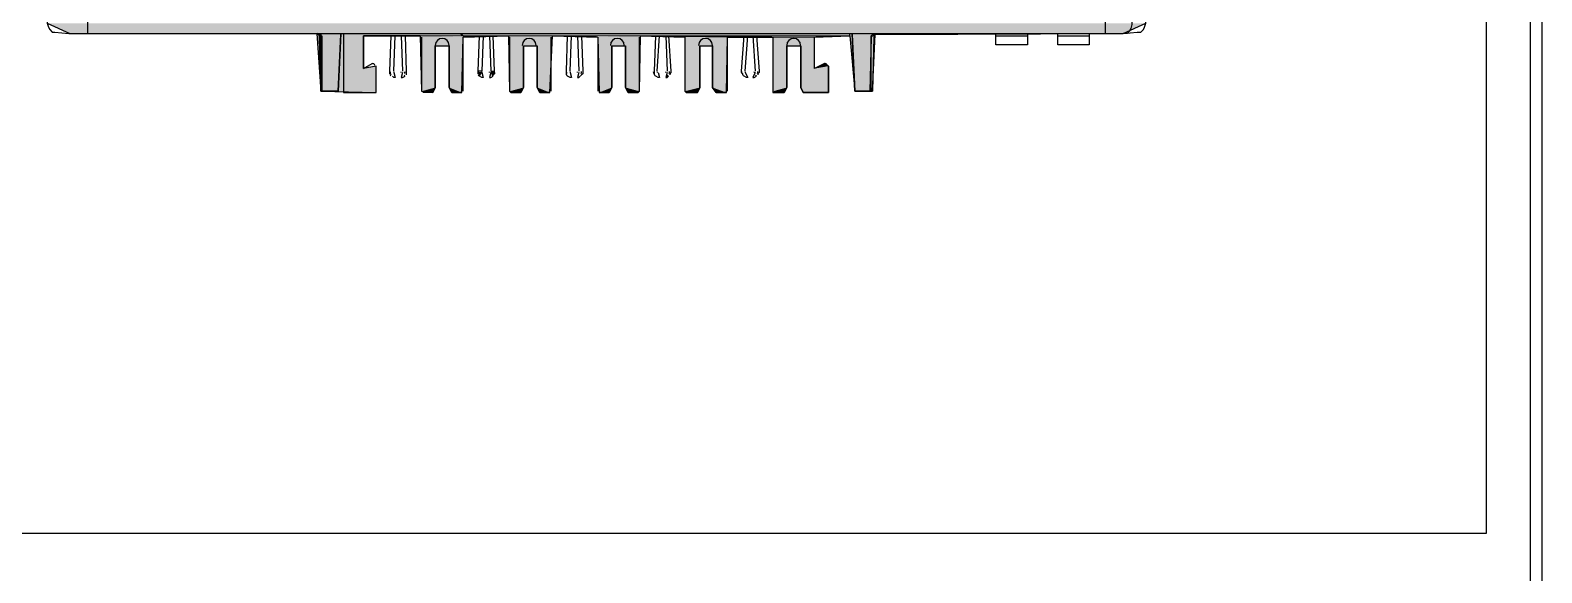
# Model space of a CAD drawing. Extents: x 9438 to 11125, y 1800 to 2873.
# Drawn here: x 10922.1 to 11125.3, y 2457.5 to 2530.4 of the extents above; entities that cross this region are included whole.
import ezdxf

# ---------------------------------------------------------------- set-up
doc = ezdxf.new("R2010")
doc.units = 0
doc.header["$LTSCALE"] = 10
doc.header["$MEASUREMENT"] = 0
doc.layers.add('G02-1-PRDXXXX-E-MRIO-01-P01-01$0$ANNOTATION', color=7, linetype='Continuous')
doc.layers.add('G02-1-PRDXXXX-E-MRIO-01-P01-01$0$TITLE', color=7, linetype='Continuous')
doc.layers.add('G02-1-PRDXXXX-E-MRIO-01-P01-01$0$View', color=251, linetype='Continuous', plot=False)

# ---------------------------------------------------------------- blocks, each defined once
blk = doc.blocks.new('G02-1-PRDXXXX-E-MRIO-01-P01-01$0$DV-54809-ZX-370-003')
at = {"layer": 'G02-1-PRDXXXX-E-MRIO-01-P01-01$0$ANNOTATION', "lineweight": 25}
for points in [[(1432.98, 1043.28), (1680.05, 1043.28), (1680.05, 662.77), (1432.98, 662.77)], [(1523.24, 730), (1523.24, 729.83), (1523.41, 729.83), (1523.41, 729.66), (1523.58, 729.66), (1523.58, 729.49), (1523.58, 722.21), (1523.41, 729.49), (1523.41, 729.66)], [(1526.12, 730), (1525.78, 722.21), (1526.12, 729.83)], [(1595.21, 722.21), (1594.87, 730), (1594.87, 729.83)], [(1597.75, 730), (1597.58, 729.66), (1597.41, 729.49), (1597.41, 729.66), (1597.58, 729.83)], [(1546.61, 724.24), (1546.44, 724.58), (1546.27, 724.75), (1546.1, 724.07), (1546.27, 724.07)]]:
    blk.add_lwpolyline(points, close=True, dxfattribs=at)
for points in [[(1486.66, 731.35), (1489.71, 730), (1522.9, 730), (1523.41, 722.21), (1530.86, 722.04), (1530.86, 725.59), (1529.16, 725.26), (1529.16, 729.66), (1536.79, 729.66), (1536.95, 722.21), (1538.48, 722.04), (1538.82, 722.72), (1538.82, 728.3), (1540.68, 728.3), (1540.68, 722.72), (1541.02, 722.04), (1542.37, 722.04), (1542.54, 729.49), (1548.64, 729.66), (1548.81, 722.21), (1548.98, 722.04), (1550.33, 722.04), (1550.67, 722.72), (1550.67, 728.3), (1552.53, 728.3), (1552.53, 722.72), (1552.87, 722.04), (1554.23, 722.04), (1554.57, 729.66), (1560.66, 729.49), (1560.83, 722.04), (1562.19, 722.04), (1562.53, 722.72), (1562.53, 728.3), (1564.39, 728.3), (1564.39, 722.72), (1564.73, 722.04), (1566.08, 722.04), (1566.25, 722.21), (1566.42, 729.66), (1572.35, 729.49), (1572.35, 722.21), (1572.52, 722.04), (1574.04, 722.04), (1574.38, 722.72), (1574.38, 728.3), (1576.07, 728.3), (1576.07, 722.72), (1576.58, 722.04), (1577.94, 722.04), (1578.1, 729.49), (1584.2, 729.49), (1584.2, 722.21), (1584.2, 722.04), (1585.73, 722.04), (1586.06, 722.72), (1586.06, 728.3), (1587.93, 728.3), (1587.93, 722.72), (1588.27, 722.04), (1591.65, 722.04), (1591.65, 725.59), (1591.14, 725.93), (1589.79, 725.26), (1589.79, 729.49), (1594.53, 729.66), (1595.21, 722.21), (1597.58, 722.21), (1597.92, 729.83), (1631.28, 730), (1634.33, 731.35)], [(1486.66, 949.97), (1486.66, 731.35), (1486.83, 730.84), (1487, 730.5), (1487.34, 730.17), (1487.68, 730.17), (1489.54, 730), (1489.71, 730), (1631.28, 730), (1633.14, 730.17), (1633.65, 730.17), (1633.99, 730.5), (1634.16, 730.84), (1634.33, 731.35), (1634.33, 949.97)], [(1628.91, 730), (1628.91, 951.33)], [(1631.28, 951.33), (1631.79, 951.33), (1632.13, 950.99), (1632.29, 950.65), (1632.46, 950.14), (1632.46, 731.18), (1632.29, 730.67), (1632.13, 730.34), (1631.79, 730), (1631.28, 730)], [(1492.08, 747.61), (1492.08, 730)], [(1487.68, 730.17), (1487.68, 730.17)], [(1525.78, 722.21), (1523.41, 722.21), (1523.24, 729.49), (1523.24, 729.66), (1523.07, 729.83), (1522.9, 730)], [(1526.12, 729.83), (1526.12, 730)], [(1526.46, 730), (1526.46, 722.04), (1530.86, 722.04), (1530.86, 725.59)], [(1536.79, 729.66), (1529.16, 729.66), (1529.16, 725.26), (1530.35, 725.93)], [(1532.89, 724.41), (1532.72, 724.58), (1532.72, 724.75), (1532.72, 724.92), (1532.89, 729.66)], [(1533.23, 724.92), (1533.4, 729.66)], [(1534.24, 729.66), (1534.41, 724.92)], [(1534.75, 729.66), (1534.92, 724.92), (1534.92, 724.75), (1534.92, 724.58), (1534.92, 724.41)], [(1536.79, 729.49), (1536.79, 729.49)], [(1536.95, 729.49), (1536.95, 722.21)], [(1542.2, 730), (1542.54, 729.66), (1548.81, 729.66)], [(1542.54, 722.21), (1542.54, 729.49)], [(1542.71, 729.49), (1542.71, 729.49)], [(1546.1, 729.66), (1546.27, 724.92), (1546.78, 724.92), (1546.61, 729.66)], [(1548.64, 729.49), (1548.64, 729.49)], [(1548.81, 729.49), (1548.81, 722.21)], [(1554.4, 722.21), (1554.4, 729.49)], [(1554.57, 729.66), (1560.49, 729.66)], [(1554.57, 729.49), (1554.57, 729.49)], [(1556.43, 724.41), (1556.43, 724.58), (1556.43, 724.75), (1556.43, 724.92), (1556.6, 729.66)], [(1556.94, 724.92), (1557.11, 729.66)], [(1557.95, 729.66), (1558.12, 724.92)], [(1558.46, 729.66), (1558.63, 724.92), (1558.63, 724.75), (1558.63, 724.58), (1558.46, 724.41)], [(1560.49, 729.49), (1560.49, 729.49)], [(1560.66, 729.49), (1560.66, 722.21)], [(1566.25, 722.21), (1566.25, 729.49)], [(1566.42, 729.66), (1572.35, 729.66)], [(1566.42, 729.49), (1566.42, 729.49)], [(1568.28, 724.41), (1568.28, 724.58), (1568.28, 724.75), (1568.28, 724.92), (1568.45, 729.66)], [(1568.62, 724.92), (1568.96, 729.66)], [(1569.81, 729.66), (1569.98, 724.92)], [(1570.15, 729.66), (1570.48, 724.92), (1570.48, 724.75), (1570.32, 724.58), (1570.32, 724.41)], [(1572.35, 729.49), (1572.35, 722.21)], [(1572.35, 729.49), (1572.35, 729.49)], [(1578.1, 722.21), (1578.1, 729.49)], [(1578.27, 729.66), (1584.03, 729.66)], [(1578.27, 729.49), (1578.27, 729.49)], [(1580.14, 724.41), (1580.14, 724.58), (1579.97, 724.75), (1579.97, 724.92), (1580.31, 729.66)], [(1580.48, 724.92), (1580.81, 729.66)], [(1581.49, 729.66), (1581.83, 724.92)], [(1582, 729.66), (1582.34, 724.92), (1582.34, 724.75), (1582.17, 724.58), (1582.17, 724.41)], [(1584.03, 729.49), (1584.03, 729.49)], [(1584.2, 729.49), (1584.2, 722.21)], [(1591.14, 725.93), (1589.79, 725.26), (1589.79, 729.49)], [(1589.96, 729.66), (1594.53, 729.66), (1594.53, 730)], [(1589.96, 729.49), (1589.96, 729.49)], [(1594.87, 730), (1594.87, 730)], [(1594.87, 729.83), (1594.87, 730)], [(1597.92, 730), (1597.92, 729.83), (1597.75, 729.83), (1597.75, 729.49), (1597.58, 722.21), (1597.41, 722.21), (1597.41, 729.49), (1597.24, 722.21), (1595.21, 722.21)], [(1597.41, 729.49), (1597.41, 729.49)], [(1618.41, 730), (1618.41, 728.47), (1614.18, 728.47), (1614.18, 730)], [(1614.18, 729.66), (1618.41, 729.66)], [(1626.71, 730), (1626.71, 728.47), (1622.47, 728.47), (1622.47, 730)], [(1622.47, 729.66), (1626.71, 729.66)], [(1538.82, 728.3), (1538.82, 722.72), (1538.48, 722.04), (1537.12, 722.04)], [(1542.37, 722.04), (1541.02, 722.04), (1540.68, 722.72), (1540.68, 728.3)], [(1550.67, 728.3), (1550.67, 722.72), (1550.33, 722.04), (1548.98, 722.04)], [(1554.23, 722.04), (1552.87, 722.04), (1552.53, 722.72), (1552.53, 728.3)], [(1562.53, 728.3), (1562.53, 722.72), (1562.19, 722.04), (1560.83, 722.04)], [(1566.08, 722.04), (1564.73, 722.04), (1564.39, 722.72), (1564.39, 728.3)], [(1574.38, 728.3), (1574.38, 722.72), (1574.04, 722.04), (1572.52, 722.04)], [(1577.94, 722.04), (1576.58, 722.04), (1576.07, 722.72), (1576.07, 728.3)], [(1586.06, 728.3), (1586.06, 722.72), (1585.73, 722.04), (1584.37, 722.04)], [(1591.65, 725.59), (1591.65, 722.04), (1588.27, 722.04), (1587.93, 722.72), (1587.93, 728.3)], [(1533.23, 724.75), (1533.4, 724.07), (1533.23, 724.07), (1533.06, 724.24)], [(1534.41, 724.75), (1534.24, 724.07), (1534.41, 724.07), (1534.75, 724.24)], [(1544.74, 724.41), (1544.57, 724.58), (1544.57, 724.75)], [(1546.78, 724.75), (1546.78, 724.58), (1546.44, 724.58), (1546.27, 724.75), (1546.78, 724.75), (1546.78, 724.92)], [(1546.78, 724.58), (1546.61, 724.41)], [(1556.94, 724.75), (1557.11, 724.07), (1556.94, 724.07), (1556.6, 724.24)], [(1558.12, 724.75), (1557.95, 724.07), (1558.12, 724.07), (1558.29, 724.24)], [(1568.79, 724.75), (1568.96, 724.07), (1568.79, 724.07), (1568.45, 724.24)], [(1569.98, 724.75), (1569.81, 724.07), (1569.98, 724.07), (1570.15, 724.24)], [(1580.48, 724.75), (1580.81, 724.07), (1580.65, 724.07), (1580.31, 724.24)], [(1581.83, 724.75), (1581.49, 724.07), (1581.66, 724.07), (1582, 724.24)], [(1523.58, 722.38), (1523.58, 722.38)], [(1537.12, 722.21), (1537.12, 722.21)], [(1542.37, 722.21), (1542.37, 722.21)], [(1548.98, 722.21), (1548.98, 722.21)], [(1554.23, 722.21), (1554.23, 722.21)], [(1560.83, 722.21), (1560.83, 722.21)], [(1566.08, 722.21), (1566.08, 722.21)], [(1572.52, 722.21), (1572.52, 722.21)], [(1577.94, 722.21), (1577.94, 722.21)], [(1584.37, 722.21), (1584.37, 722.21)], [(1597.24, 722.38), (1597.24, 722.38)]]:
    blk.add_lwpolyline(points, dxfattribs=at)
at = {"layer": 'G02-1-PRDXXXX-E-MRIO-01-P01-01$0$ANNOTATION', "color": 7, "lineweight": 0, "true_color": 0xffffff}
for points in [[(1631.28, 730), (1522.9, 730)], [(1529.16, 729.66), (1594.53, 729.66), (1536.79, 729.66), (1554.57, 729.66)], [(1548.64, 729.66), (1536.79, 729.66)], [(1550.33, 722.04), (1548.81, 722.21)], [(1566.08, 722.21), (1564.73, 722.04)], [(1574.04, 722.04), (1572.52, 722.21)], [(1585.73, 722.04), (1584.2, 722.21)]]:
    blk.add_lwpolyline(points, dxfattribs=at)
at = {"layer": 'G02-1-PRDXXXX-E-MRIO-01-P01-01$0$ANNOTATION', "lineweight": 25}
blk.add_lwpolyline([(1545.25, 729.66), (1545.08, 724.92), (1544.57, 724.92), (1544.57, 724.75), (1545.08, 724.75), (1545.25, 724.07), (1545.08, 724.07), (1544.74, 724.24), (1544.91, 724.58), (1545.08, 724.75), (1544.91, 724.58), (1544.62, 724.6, -0.078738), (1544.57, 724.92), (1544.74, 729.66)], format="xyb", dxfattribs=at)
at = {"layer": 'G02-1-PRDXXXX-E-MRIO-01-P01-01$0$ANNOTATION', "color": 7, "lineweight": 0, "true_color": 0xffffff}
for points in [[(1566.42, 729.66), (1554.57, 729.66), (1594.53, 729.66)], [(1578.1, 729.49), (1566.42, 729.66), (1589.79, 729.49)]]:
    blk.add_lwpolyline(points, close=True, dxfattribs=at)
at = {"layer": 'G02-1-PRDXXXX-E-MRIO-01-P01-01$0$ANNOTATION', "lineweight": 0}
blk.add_lwpolyline([(1560.32, 730), (1560.32, 730)], dxfattribs=at)
at = {"layer": 'G02-1-PRDXXXX-E-MRIO-01-P01-01$0$ANNOTATION', "lineweight": 25}
for centre, radius, start, end in [((1539.75, 728.38), 0.935, 0.2219, 179.7799), ((1551.43, 728.38), 0.935, 0.2219, 179.7799), ((1563.28, 728.38), 0.935, 0.2219, 179.7799), ((1575.14, 728.38), 0.935, 0.2219, 179.7799), ((1586.99, 728.38), 0.935, 0.2219, 179.7799), ((1533.58, 724.87), 0.863, 180.0111, 198.0193), ((1533.89, 724.87), 0.863, 341.9528, 359.9591), ((1545.74, 724.87), 0.863, 341.9528, 359.9591), ((1557.29, 724.87), 0.863, 180.0111, 198.0193), ((1557.6, 724.87), 0.863, 341.9528, 359.9591), ((1568.98, 724.87), 0.867, 180.0542, 197.9762), ((1569.45, 724.87), 0.863, 341.9528, 359.9591), ((1580.83, 724.87), 0.867, 180.0542, 197.9762), ((1581.31, 724.87), 0.863, 341.9528, 359.9591)]:
    blk.add_arc(centre, radius, start, end, dxfattribs=at)
for points in [[(1530.56, 725.9), (1530.48, 725.94), (1530.39, 725.94), (1530.31, 725.9)], [(1530.69, 725.68), (1530.69, 725.77), (1530.65, 725.85), (1530.56, 725.9)], [(1591.36, 725.9), (1591.27, 725.94), (1591.19, 725.94), (1591.1, 725.9)], [(1591.48, 725.68), (1591.48, 725.77), (1591.44, 725.85), (1591.36, 725.9)], [(1532.73, 724.42), (1532.75, 724.35), (1532.81, 724.3), (1532.86, 724.27)], [(1533.23, 724.84), (1533.23, 724.81), (1533.23, 724.78), (1533.24, 724.75)], [(1534.23, 724.75), (1534.24, 724.78), (1534.24, 724.81), (1534.24, 724.84)], [(1534.61, 724.27), (1534.67, 724.3), (1534.72, 724.35), (1534.74, 724.42)], [(1544.59, 724.42), (1544.6, 724.35), (1544.66, 724.3), (1544.72, 724.27)], [(1545.08, 724.84), (1545.08, 724.81), (1545.08, 724.78), (1545.1, 724.75)], [(1546.08, 724.75), (1546.1, 724.78), (1546.1, 724.81), (1546.1, 724.84)], [(1546.47, 724.27), (1546.52, 724.3), (1546.58, 724.35), (1546.59, 724.42)], [(1556.44, 724.42), (1556.46, 724.35), (1556.51, 724.3), (1556.57, 724.27)], [(1556.94, 724.84), (1556.94, 724.81), (1556.94, 724.78), (1556.95, 724.75)], [(1557.94, 724.75), (1557.95, 724.78), (1557.95, 724.81), (1557.95, 724.84)], [(1558.32, 724.27), (1558.38, 724.3), (1558.43, 724.35), (1558.45, 724.42)], [(1568.3, 724.42), (1568.31, 724.35), (1568.37, 724.3), (1568.42, 724.27)], [(1568.62, 724.84), (1568.62, 724.81), (1568.62, 724.78), (1568.64, 724.75)], [(1569.79, 724.75), (1569.81, 724.78), (1569.81, 724.81), (1569.81, 724.84)], [(1570, 724.27), (1570.06, 724.3), (1570.12, 724.35), (1570.13, 724.42)], [(1580.15, 724.42), (1580.17, 724.35), (1580.22, 724.3), (1580.28, 724.27)], [(1580.48, 724.84), (1580.48, 724.81), (1580.48, 724.78), (1580.49, 724.75)], [(1581.65, 724.75), (1581.66, 724.78), (1581.66, 724.81), (1581.66, 724.84)], [(1581.86, 724.27), (1581.92, 724.3), (1581.97, 724.35), (1581.99, 724.42)]]:
    blk.add_open_spline(points, degree=3, dxfattribs=at)
at = {"layer": 'G02-1-PRDXXXX-E-MRIO-01-P01-01$0$ANNOTATION', "color": 7, "true_color": 0xffffff, "transparency": 33554559}
for points in [[(1489.71, 730), (1634.33, 731.35), (1486.66, 731.35)], [(1489.71, 730), (1522.9, 730), (1634.33, 731.35)], [(1522.9, 730), (1634.33, 731.35), (1631.28, 730)], [(1523.41, 722.21), (1522.9, 730), (1529.16, 729.66)], [(1522.9, 730), (1529.16, 729.66), (1597.92, 729.83)], [(1529.16, 729.66), (1523.41, 722.21), (1529.16, 725.26)], [(1529.16, 729.66), (1594.53, 729.66), (1597.92, 729.83)], [(1536.95, 722.21), (1538.82, 728.3), (1536.79, 729.66)], [(1538.82, 728.3), (1536.79, 729.66), (1540.68, 728.3)], [(1536.79, 729.66), (1540.68, 728.3), (1542.54, 729.49)], [(1542.54, 729.49), (1540.68, 728.3), (1542.37, 722.04)], [(1548.81, 722.21), (1550.67, 728.3), (1548.64, 729.66)], [(1550.67, 728.3), (1548.64, 729.66), (1554.57, 729.66)], [(1550.67, 728.3), (1552.53, 728.3), (1554.57, 729.66)], [(1552.53, 728.3), (1554.57, 729.66), (1554.23, 722.04)], [(1560.66, 729.49), (1564.39, 728.3), (1566.42, 729.66)], [(1560.83, 722.04), (1560.66, 729.49), (1562.53, 728.3)], [(1560.66, 729.49), (1562.53, 728.3), (1564.39, 728.3)], [(1564.39, 728.3), (1566.42, 729.66), (1566.25, 722.21)], [(1572.35, 722.21), (1572.35, 729.49), (1574.38, 728.3)], [(1572.35, 729.49), (1574.38, 728.3), (1576.07, 728.3)], [(1572.35, 729.49), (1576.07, 728.3), (1578.1, 729.49)], [(1576.07, 728.3), (1578.1, 729.49), (1577.94, 722.04)], [(1584.2, 722.21), (1584.2, 729.49), (1586.06, 728.3)], [(1584.2, 729.49), (1586.06, 728.3), (1587.93, 728.3)], [(1584.2, 729.49), (1587.93, 728.3), (1589.79, 729.49)], [(1587.93, 728.3), (1589.79, 729.49), (1589.79, 725.26)], [(1594.53, 729.66), (1597.92, 729.83), (1597.58, 722.21)], [(1594.53, 729.66), (1595.21, 722.21), (1597.58, 722.21)], [(1538.82, 728.3), (1536.95, 722.21), (1538.82, 722.72)], [(1540.68, 728.3), (1540.68, 722.72), (1542.37, 722.04)], [(1550.67, 728.3), (1548.81, 722.21), (1550.67, 722.72)], [(1552.53, 728.3), (1552.53, 722.72), (1554.23, 722.04)], [(1562.53, 728.3), (1560.83, 722.04), (1562.53, 722.72)], [(1564.39, 728.3), (1564.39, 722.72), (1566.25, 722.21)], [(1574.38, 728.3), (1572.35, 722.21), (1574.38, 722.72)], [(1576.07, 728.3), (1576.07, 722.72), (1577.94, 722.04)], [(1586.06, 728.3), (1584.2, 722.21), (1586.06, 722.72)], [(1587.93, 728.3), (1587.93, 722.72), (1589.79, 725.26)], [(1530.86, 725.59), (1529.16, 725.26), (1530.86, 722.04)], [(1591.14, 725.93), (1589.79, 725.26), (1591.65, 725.59)], [(1591.65, 725.59), (1589.79, 725.26), (1591.65, 722.04)], [(1529.16, 725.26), (1523.41, 722.21), (1530.86, 722.04)], [(1589.79, 725.26), (1587.93, 722.72), (1591.65, 722.04)], [(1538.82, 722.72), (1536.95, 722.21), (1538.48, 722.04)], [(1540.68, 722.72), (1541.02, 722.04), (1542.37, 722.04)], [(1550.67, 722.72), (1548.81, 722.21), (1550.33, 722.04)], [(1552.53, 722.72), (1552.87, 722.04), (1554.23, 722.04)], [(1562.53, 722.72), (1560.83, 722.04), (1562.19, 722.04)], [(1564.39, 722.72), (1564.73, 722.04), (1566.25, 722.21)], [(1574.38, 722.72), (1572.35, 722.21), (1574.04, 722.04)], [(1576.07, 722.72), (1576.58, 722.04), (1577.94, 722.04)], [(1586.06, 722.72), (1584.2, 722.21), (1585.73, 722.04)], [(1587.93, 722.72), (1588.27, 722.04), (1591.65, 722.04)]]:
    blk.add_solid(points, dxfattribs=at)

msp = doc.modelspace()

# ---------------------------------------------------------------- linework, layer by layer
at = {"layer": 'G02-1-PRDXXXX-E-MRIO-01-P01-01$0$TITLE'}
msp.add_lwpolyline([(9437.72, 2872.74), (11125.26, 2872.74), (11125.26, 1884.07), (9437.72, 1884.07)], close=True, dxfattribs=at)
at = {"layer": 'G02-1-PRDXXXX-E-MRIO-01-P01-01$0$View'}
msp.add_lwpolyline([(9437.72, 2872), (11123.72, 2872), (11123.72, 1886), (9437.72, 1886)], close=True, dxfattribs=at)

# ---------------------------------------------------------------- block references
msp.add_blockref('G02-1-PRDXXXX-E-MRIO-01-P01-01$0$DV-54809-ZX-370-003', (9437.72, 1800))

doc.saveas('drawing.dxf')
